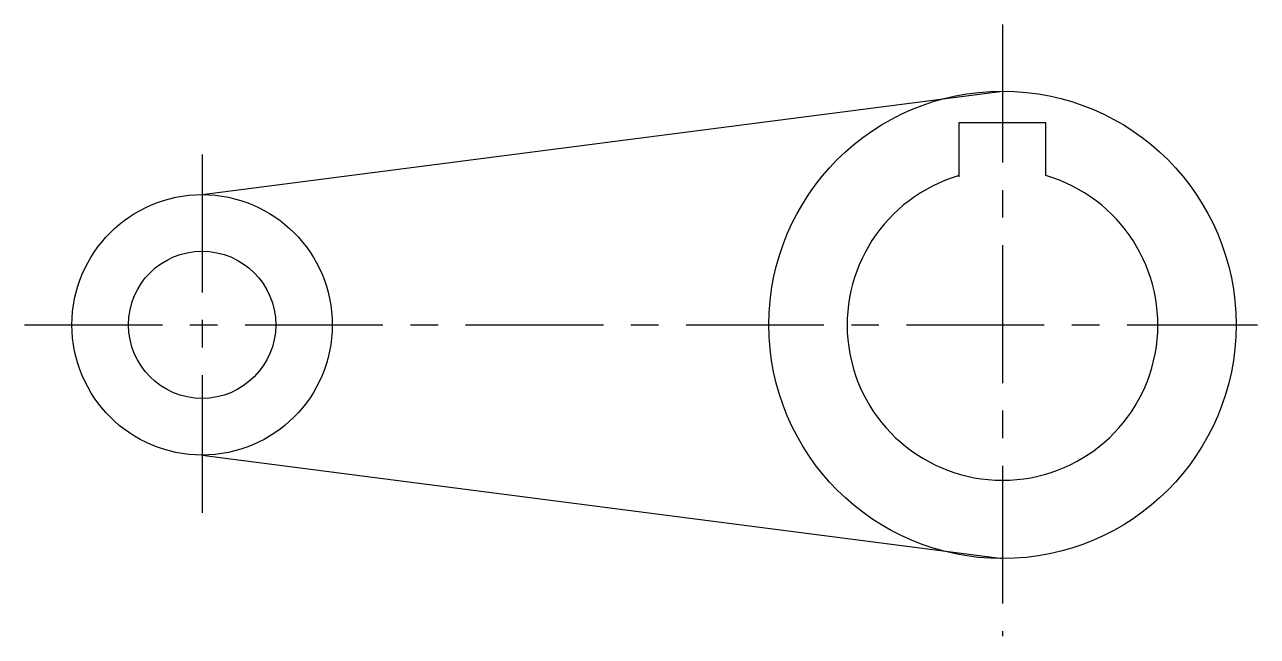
# Model space of a CAD drawing. Header units: millimetres. Extents: x 735 to 1175, y -97 to 121.
import ezdxf

# ---------------------------------------------------------------- set-up
doc = ezdxf.new("R2010")
doc.units = ezdxf.units.MM
doc.header["$LTSCALE"] = 1.55
doc.linetypes.add('CENTER', pattern=[50.8, 31.75, -6.35, 6.35, -6.35])
doc.layers.add('点画线', color=1, linetype='CENTER')

msp = doc.modelspace()

# ---------------------------------------------------------------- linework, layer by layer
for p, q in [((798.58, 60.81), (1084.43, 97.75)), ((1068.93, 67.15), (1068.93, 86.58)), ((1068.93, 86.58), (1099.92, 86.58)), ((1099.92, 67.59), (1099.92, 86.58)), ((798.58, -32.18), (1084.43, -69.12))]:
    msp.add_line(p, q)
for centre, radius in [((1084.43, 14.31), 83.44), ((798.58, 14.31), 46.49), ((798.58, 14.33), 26.29)]:
    msp.add_circle(centre, radius)
msp.add_arc((1084.43, 14.31), 55.49, 106.2186, 73.7814)
at = {"layer": '点画线'}
for p, q in [((1084.43, 121.49), (1084.43, -96.88)), ((798.58, 75.13), (798.58, -53.62)), ((735.19, 14.31), (1175.44, 14.31))]:
    msp.add_line(p, q, dxfattribs=at)

doc.saveas('drawing.dxf')
